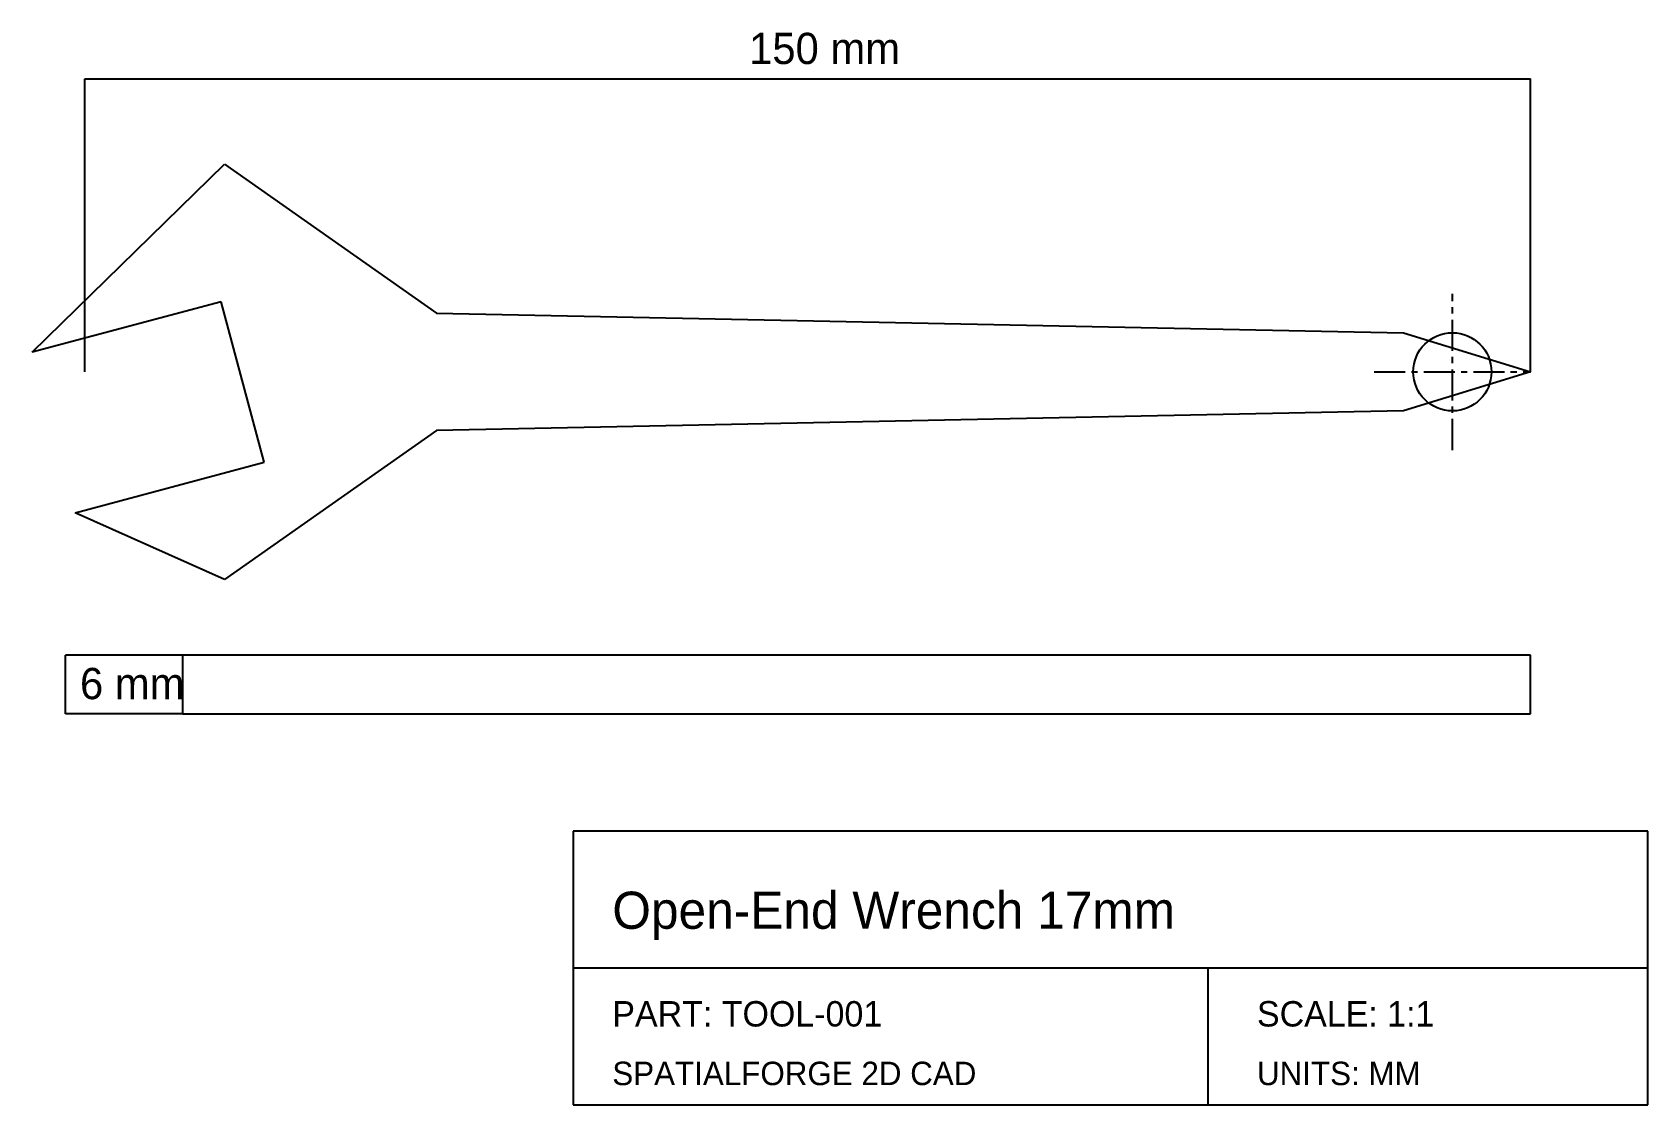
# Model space of a CAD drawing. Header units: millimetres. Extents: x 5 to 170, y -25 to 85.
import ezdxf

# ---------------------------------------------------------------- set-up
doc = ezdxf.new("R2010")
doc.units = ezdxf.units.MM
doc.linetypes.add('CENTER', pattern=[5.08, 3.175, -0.635, 0.635, -0.635])
for name, color, linetype in [('CENTER', 1, 'CENTER'), ('DIM', 3, 'CONTINUOUS'), ('TITLE', 5, 'CONTINUOUS'), ('VISIBLE', 7, 'CONTINUOUS')]:
    doc.layers.add(name, color=color, linetype=linetype)

msp = doc.modelspace()

# ---------------------------------------------------------------- linework, layer by layer
at = {"layer": 'CENTER', "linetype": 'CENTER'}
for p, q in [((150, 42), (150, 58)), ((142, 50), (158, 50))]:
    msp.add_line(p, q, dxfattribs=at)
at = {"layer": 'DIM'}
for p, q in [((10, 50), (10, 80)), ((10, 80), (158, 80)), ((158, 50), (158, 80)), ((20, 21), (8, 21)), ((8, 15), (8, 21)), ((20, 15), (8, 15))]:
    msp.add_line(p, q, dxfattribs=at)
at = {"layer": 'TITLE', "linetype": 'CONTINUOUS'}
for p, q in [((170, 3), (60, 3)), ((60, 3), (60, -25)), ((170, -25), (170, 3)), ((60, -25), (170, -25))]:
    msp.add_line(p, q, dxfattribs=at)
at = {"layer": 'TITLE'}
for p, q in [((60, -11), (170, -11)), ((125, -25), (125, -11))]:
    msp.add_line(p, q, dxfattribs=at)
at = {"layer": 'VISIBLE', "linetype": 'CONTINUOUS'}
for p, q in [((4.62, 52), (24.31, 71.25)), ((24.31, 71.25), (46, 56)), ((23.94, 57.18), (4.62, 52)), ((28.34, 40.75), (23.94, 57.18)), ((46, 56), (145, 54)), ((145, 54), (158, 50)), ((158, 50), (145, 46)), ((145, 46), (46, 44)), ((46, 44), (24.31, 28.75)), ((9.02, 35.58), (28.34, 40.75)), ((24.31, 28.75), (9.02, 35.58))]:
    msp.add_line(p, q, dxfattribs=at)
at = {"layer": 'VISIBLE'}
for p, q in [((158, 21), (20, 21)), ((20, 21), (20, 15)), ((158, 15), (158, 21)), ((20, 15), (158, 15))]:
    msp.add_line(p, q, dxfattribs=at)
msp.add_circle((150, 50), 4, dxfattribs=at)

# ---------------------------------------------------------------- texts
at = {"layer": 'DIM'}
for s, p in [('150 mm', (78, 81.5)), ('6 mm', (9.5, 16.5))]:
    msp.add_text(s, height=3.2, dxfattribs=at).set_placement(p)
at = {"layer": 'TITLE'}
for s, height, p in [('Open-End Wrench 17mm', 3.8, (64, -7)), ('PART: TOOL-001', 2.6, (64, -17)), ('SCALE: 1:1', 2.6, (130, -17)), ('SPATIALFORGE 2D CAD', 2.4, (64, -23)), ('UNITS: MM', 2.4, (130, -23))]:
    msp.add_text(s, height=height, dxfattribs=at).set_placement(p)

doc.saveas('drawing.dxf')
